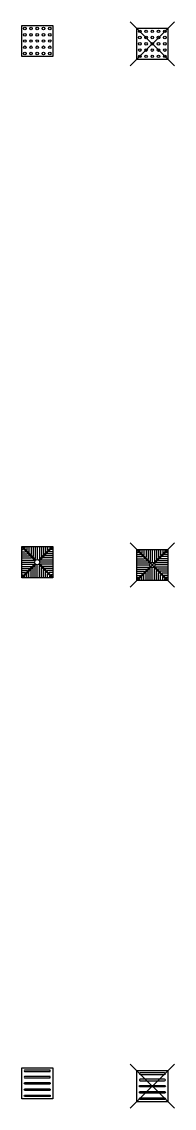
# Model space of a CAD drawing. Header units: metres. Extents: x 0 to 1.5, y -0.1 to 10.3.
import ezdxf

# ---------------------------------------------------------------- set-up
doc = ezdxf.new("R2010")
doc.units = ezdxf.units.M

# ---------------------------------------------------------------- blocks, each defined once
blk = doc.blocks.new('SVW-GELEIDELIJNTEGEL')
at = {"flags": 128}
blk.add_lwpolyline([(0, 0.3), (0.3, 0.3), (0.3, 0), (0, 0)], close=True, dxfattribs=at)
for points in [[(0.268, 0.277), (0.033, 0.277, 1), (0.033, 0.262), (0.268, 0.262, 1)], [(0.268, 0.217), (0.033, 0.217, 1), (0.033, 0.202), (0.268, 0.202, 1)], [(0.033, 0.157), (0.268, 0.157, -1), (0.268, 0.142), (0.033, 0.142, -1)], [(0.033, 0.097), (0.268, 0.097, -1), (0.268, 0.082), (0.033, 0.082, -1)], [(0.033, 0.037), (0.268, 0.037, -1), (0.268, 0.022), (0.033, 0.022, -1)]]:
    blk.add_lwpolyline(points, format="xyb", close=True, dxfattribs=at)
blk = doc.blocks.new('SVW-INFORMATIETEGEL')
for p, q in [((0, 0.293), (0.129, 0.164)), ((0.005, 0.27), (0.016, 0.27)), ((0.005, 0.25), (0.036, 0.25)), ((0.005, 0.23), (0.056, 0.23)), ((0.005, 0.21), (0.076, 0.21)), ((0.007, 0.3), (0.136, 0.171)), ((0.03, 0.295), (0.03, 0.284)), ((0.05, 0.295), (0.05, 0.264)), ((0.07, 0.295), (0.07, 0.244)), ((0.09, 0.295), (0.09, 0.224)), ((0.11, 0.295), (0.11, 0.204)), ((0.13, 0.295), (0.13, 0.184)), ((0.15, 0.295), (0.15, 0.18)), ((0.164, 0.171), (0.293, 0.3)), ((0.17, 0.295), (0.17, 0.184)), ((0.171, 0.164), (0.3, 0.293)), ((0.19, 0.295), (0.19, 0.204)), ((0.21, 0.295), (0.21, 0.224)), ((0.295, 0.21), (0.224, 0.21)), ((0.23, 0.295), (0.23, 0.244)), ((0.295, 0.23), (0.244, 0.23)), ((0.25, 0.295), (0.25, 0.264)), ((0.295, 0.25), (0.264, 0.25)), ((0.27, 0.295), (0.27, 0.284)), ((0.295, 0.27), (0.284, 0.27)), ((0, 0.007), (0.129, 0.136)), ((0.005, 0.19), (0.096, 0.19)), ((0.005, 0.17), (0.116, 0.17)), ((0.005, 0.15), (0.12, 0.15)), ((0.005, 0.13), (0.116, 0.13)), ((0.005, 0.11), (0.096, 0.11)), ((0.007, 0), (0.136, 0.129)), ((0.13, 0.005), (0.13, 0.116)), ((0.15, 0.005), (0.15, 0.12)), ((0.164, 0.129), (0.293, 0)), ((0.17, 0.005), (0.17, 0.116)), ((0.171, 0.136), (0.3, 0.007)), ((0.295, 0.15), (0.18, 0.15)), ((0.295, 0.17), (0.184, 0.17)), ((0.295, 0.13), (0.184, 0.13)), ((0.295, 0.19), (0.204, 0.19)), ((0.295, 0.11), (0.204, 0.11)), ((0.005, 0.09), (0.076, 0.09)), ((0.005, 0.07), (0.056, 0.07)), ((0.005, 0.05), (0.036, 0.05)), ((0.005, 0.03), (0.016, 0.03)), ((0.03, 0.005), (0.03, 0.016)), ((0.05, 0.005), (0.05, 0.036)), ((0.07, 0.005), (0.07, 0.056)), ((0.09, 0.005), (0.09, 0.076)), ((0.11, 0.005), (0.11, 0.096)), ((0.19, 0.005), (0.19, 0.096)), ((0.21, 0.005), (0.21, 0.076)), ((0.295, 0.09), (0.224, 0.09)), ((0.23, 0.005), (0.23, 0.056)), ((0.295, 0.07), (0.244, 0.07)), ((0.25, 0.005), (0.25, 0.036)), ((0.295, 0.05), (0.264, 0.05)), ((0.27, 0.005), (0.27, 0.016)), ((0.295, 0.03), (0.284, 0.03))]:
    blk.add_line(p, q)
at = {"flags": 128}
blk.add_lwpolyline([(0, 0.3), (0.3, 0.3), (0.3, 0), (0, 0)], close=True, dxfattribs=at)
blk.add_circle((0.15, 0.15), 0.025)
blk = doc.blocks.new('SVW-NOPPENTEGEL')
at = {"flags": 128}
blk.add_lwpolyline([(0, 0.3), (0.3, 0.3), (0.3, 0), (0, 0)], close=True, dxfattribs=at)
for centre in [(0.03, 0.27), (0.03, 0.21), (0.09, 0.27), (0.09, 0.21), (0.15, 0.27), (0.15, 0.21), (0.21, 0.27), (0.21, 0.21), (0.27, 0.27), (0.27, 0.21), (0.03, 0.15), (0.09, 0.15), (0.15, 0.15), (0.21, 0.15), (0.27, 0.15), (0.03, 0.09), (0.03, 0.03), (0.09, 0.09), (0.09, 0.03), (0.15, 0.09), (0.15, 0.03), (0.21, 0.09), (0.21, 0.03), (0.27, 0.09), (0.27, 0.03)]:
    blk.add_circle(centre, 0.0125)
blk = doc.blocks.new('V-SVW-GELEIDELIJNTEGEL')
at = {"flags": 128}
for points in [[(-0.062, -0.062), (0.362, 0.362)], [(0.362, -0.062), (-0.062, 0.362)]]:
    blk.add_lwpolyline(points, dxfattribs=at)
blk.add_lwpolyline([(0, 0.3), (0.3, 0.3), (0.3, 0), (0, 0)], close=True, dxfattribs=at)
for points in [[(0.268, 0.277), (0.033, 0.277, 1), (0.033, 0.262), (0.268, 0.262, 1)], [(0.268, 0.217), (0.033, 0.217, 1), (0.033, 0.202), (0.268, 0.202, 1)], [(0.033, 0.157), (0.268, 0.157, -1), (0.268, 0.142), (0.033, 0.142, -1)], [(0.033, 0.097), (0.268, 0.097, -1), (0.268, 0.082), (0.033, 0.082, -1)], [(0.033, 0.037), (0.268, 0.037, -1), (0.268, 0.022), (0.033, 0.022, -1)]]:
    blk.add_lwpolyline(points, format="xyb", close=True, dxfattribs=at)
blk = doc.blocks.new('V-SVW-INFORMATIETEGEL')
for p, q in [((0, 0.293), (0.129, 0.164)), ((0.005, 0.27), (0.016, 0.27)), ((0.005, 0.25), (0.036, 0.25)), ((0.005, 0.23), (0.056, 0.23)), ((0.005, 0.21), (0.076, 0.21)), ((0.007, 0.3), (0.136, 0.171)), ((0.03, 0.295), (0.03, 0.284)), ((0.05, 0.295), (0.05, 0.264)), ((0.07, 0.295), (0.07, 0.244)), ((0.09, 0.295), (0.09, 0.224)), ((0.11, 0.295), (0.11, 0.204)), ((0.13, 0.295), (0.13, 0.184)), ((0.15, 0.295), (0.15, 0.18)), ((0.164, 0.171), (0.293, 0.3)), ((0.17, 0.295), (0.17, 0.184)), ((0.171, 0.164), (0.3, 0.293)), ((0.19, 0.295), (0.19, 0.204)), ((0.21, 0.295), (0.21, 0.224)), ((0.295, 0.21), (0.224, 0.21)), ((0.23, 0.295), (0.23, 0.244)), ((0.295, 0.23), (0.244, 0.23)), ((0.25, 0.295), (0.25, 0.264)), ((0.295, 0.25), (0.264, 0.25)), ((0.27, 0.295), (0.27, 0.284)), ((0.295, 0.27), (0.284, 0.27)), ((0, 0.007), (0.129, 0.136)), ((0.005, 0.19), (0.096, 0.19)), ((0.005, 0.17), (0.116, 0.17)), ((0.005, 0.15), (0.12, 0.15)), ((0.005, 0.13), (0.116, 0.13)), ((0.005, 0.11), (0.096, 0.11)), ((0.007, 0), (0.136, 0.129)), ((0.13, 0.005), (0.13, 0.116)), ((0.15, 0.005), (0.15, 0.12)), ((0.164, 0.129), (0.293, 0)), ((0.17, 0.005), (0.17, 0.116)), ((0.171, 0.136), (0.3, 0.007)), ((0.295, 0.15), (0.18, 0.15)), ((0.295, 0.17), (0.184, 0.17)), ((0.295, 0.13), (0.184, 0.13)), ((0.295, 0.19), (0.204, 0.19)), ((0.295, 0.11), (0.204, 0.11)), ((0.005, 0.09), (0.076, 0.09)), ((0.005, 0.07), (0.056, 0.07)), ((0.005, 0.05), (0.036, 0.05)), ((0.005, 0.03), (0.016, 0.03)), ((0.03, 0.005), (0.03, 0.016)), ((0.05, 0.005), (0.05, 0.036)), ((0.07, 0.005), (0.07, 0.056)), ((0.09, 0.005), (0.09, 0.076)), ((0.11, 0.005), (0.11, 0.096)), ((0.19, 0.005), (0.19, 0.096)), ((0.21, 0.005), (0.21, 0.076)), ((0.295, 0.09), (0.224, 0.09)), ((0.23, 0.005), (0.23, 0.056)), ((0.295, 0.07), (0.244, 0.07)), ((0.25, 0.005), (0.25, 0.036)), ((0.295, 0.05), (0.264, 0.05)), ((0.27, 0.005), (0.27, 0.016)), ((0.295, 0.03), (0.284, 0.03))]:
    blk.add_line(p, q)
at = {"flags": 128}
for points in [[(-0.062, -0.062), (0.362, 0.362)], [(0.362, -0.062), (-0.062, 0.362)]]:
    blk.add_lwpolyline(points, dxfattribs=at)
blk.add_lwpolyline([(0, 0.3), (0.3, 0.3), (0.3, 0), (0, 0)], close=True, dxfattribs=at)
blk.add_circle((0.15, 0.15), 0.025)
blk = doc.blocks.new('V-SVW-NOPPENTEGEL')
at = {"flags": 128}
for points in [[(-0.062, -0.062), (0.362, 0.362)], [(0.362, -0.062), (-0.062, 0.362)]]:
    blk.add_lwpolyline(points, dxfattribs=at)
blk.add_lwpolyline([(0, 0.3), (0.3, 0.3), (0.3, 0), (0, 0)], close=True, dxfattribs=at)
for centre in [(0.03, 0.27), (0.03, 0.21), (0.09, 0.27), (0.09, 0.21), (0.15, 0.27), (0.15, 0.21), (0.21, 0.27), (0.21, 0.21), (0.27, 0.27), (0.27, 0.21), (0.03, 0.15), (0.09, 0.15), (0.15, 0.15), (0.21, 0.15), (0.27, 0.15), (0.03, 0.09), (0.03, 0.03), (0.09, 0.09), (0.09, 0.03), (0.15, 0.09), (0.15, 0.03), (0.21, 0.09), (0.21, 0.03), (0.27, 0.09), (0.27, 0.03)]:
    blk.add_circle(centre, 0.0125)

msp = doc.modelspace()

# ---------------------------------------------------------------- block references
for name, p in [('V-SVW-NOPPENTEGEL', (1.107, 9.973)), ('SVW-NOPPENTEGEL', (0, 10)), ('V-SVW-INFORMATIETEGEL', (1.107, 4.973)), ('SVW-INFORMATIETEGEL', (0, 5)), ('V-SVW-GELEIDELIJNTEGEL', (1.107, -0.027)), ('SVW-GELEIDELIJNTEGEL', (0, 0))]:
    msp.add_blockref(name, p)

doc.saveas('drawing.dxf')
